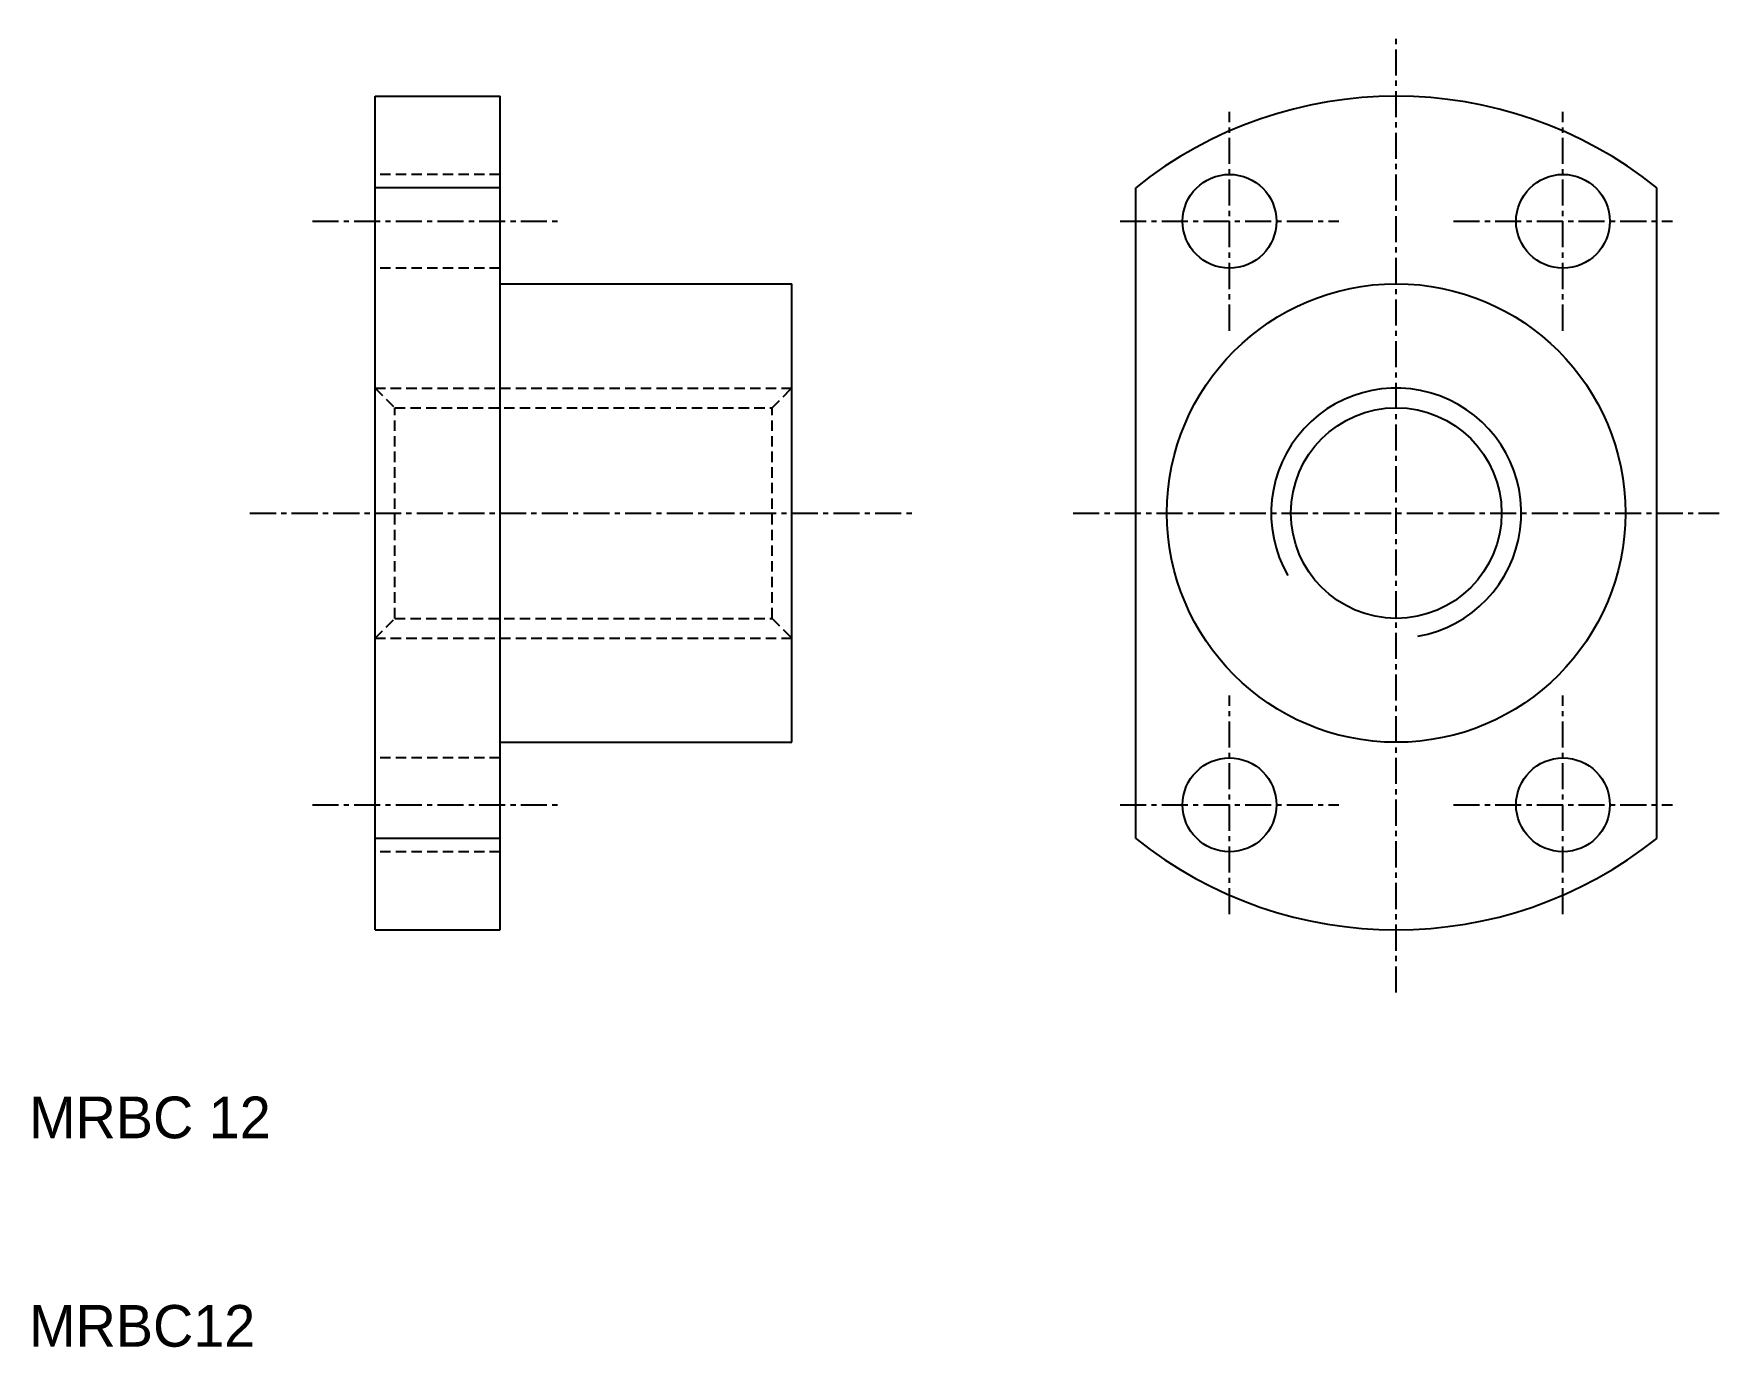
# Model space of a CAD drawing. Extents: x 10.2 to 91.1, y 10 to 73.
import ezdxf

# ---------------------------------------------------------------- set-up
doc = ezdxf.new("R2010")
doc.units = 0
doc.linetypes.add('CENTER', pattern=[2, 1.25, -0.25, 0.25, -0.25])
doc.linetypes.add('DASHED', pattern=[0.75, 0.5, -0.25])
doc.layers.get('0').update_dxf_attribs({"linetype": 'CONTINUOUS'})
doc.layers.add('CENTER', color=1, linetype='CENTER')

msp = doc.modelspace()

# ---------------------------------------------------------------- linework, layer by layer
at = {"color": 7, "linetype": 'CONTINUOUS'}
for p, q in [((26.595, 30), (26.595, 70)), ((26.595, 70), (32.595, 70)), ((32.595, 30), (32.595, 70)), ((32.595, 65.612), (26.595, 65.612)), ((63.095, 34.388), (63.095, 65.612)), ((88.095, 34.388), (88.095, 65.612)), ((32.595, 61), (46.595, 61)), ((46.595, 39), (46.595, 61)), ((32.595, 39), (46.595, 39)), ((32.595, 34.388), (26.595, 34.388)), ((26.595, 30), (32.595, 30))]:
    msp.add_line(p, q, dxfattribs=at)
at = {"color": 3, "linetype": 'DASHED'}
for p, q in [((32.595, 66.25), (26.595, 66.25)), ((32.595, 61.75), (26.595, 61.75)), ((26.595, 56), (27.542, 55.053)), ((26.595, 56), (46.595, 56)), ((45.648, 55.053), (46.595, 56)), ((27.542, 55.053), (45.648, 55.053)), ((27.542, 44.947), (27.542, 55.053)), ((45.648, 44.947), (45.648, 55.053)), ((26.595, 44), (27.542, 44.947)), ((27.542, 44.947), (45.648, 44.947)), ((45.648, 44.947), (46.595, 44)), ((26.595, 44), (46.595, 44)), ((32.595, 38.25), (26.595, 38.25)), ((32.595, 33.75), (26.595, 33.75))]:
    msp.add_line(p, q, dxfattribs=at)
at = {"color": 7, "linetype": 'CONTINUOUS'}
for centre, radius in [((67.595, 64), 2.25), ((83.595, 64), 2.25), ((75.595, 50), 11), ((75.595, 50), 5.053), ((67.595, 36), 2.25), ((83.595, 36), 2.25)]:
    msp.add_circle(centre, radius, dxfattribs=at)
for start, end in [(51.31781, 128.68219), (231.31781, 308.68219)]:
    msp.add_arc((75.595, 50), 20, start, end, dxfattribs=at)
at = {"color": 3, "linetype": 'CONTINUOUS'}
msp.add_arc((75.595, 50), 6, 280, 210, dxfattribs=at)
at = {"layer": 'CENTER', "color": 1, "linetype": 'CENTER'}
for p, q in [((75.595, 27), (75.595, 73)), ((67.595, 58.75), (67.595, 69.25)), ((83.595, 58.75), (83.595, 69.25)), ((23.595, 64), (35.595, 64)), ((62.345, 64), (72.845, 64)), ((78.345, 64), (88.845, 64)), ((20.595, 50), (52.595, 50)), ((60.095, 50), (91.095, 50)), ((67.595, 30.75), (67.595, 41.25)), ((83.595, 30.75), (83.595, 41.25)), ((23.595, 36), (35.595, 36)), ((62.345, 36), (72.845, 36)), ((78.345, 36), (88.845, 36))]:
    msp.add_line(p, q, dxfattribs=at)

# ---------------------------------------------------------------- texts
at = {"color": 7, "linetype": 'CONTINUOUS'}
for s, p in [('MRBC 12', (10, 20)), ('MRBC12', (10, 10))]:
    msp.add_text(s, height=2, dxfattribs=at).set_placement(p)

doc.saveas('drawing.dxf')
